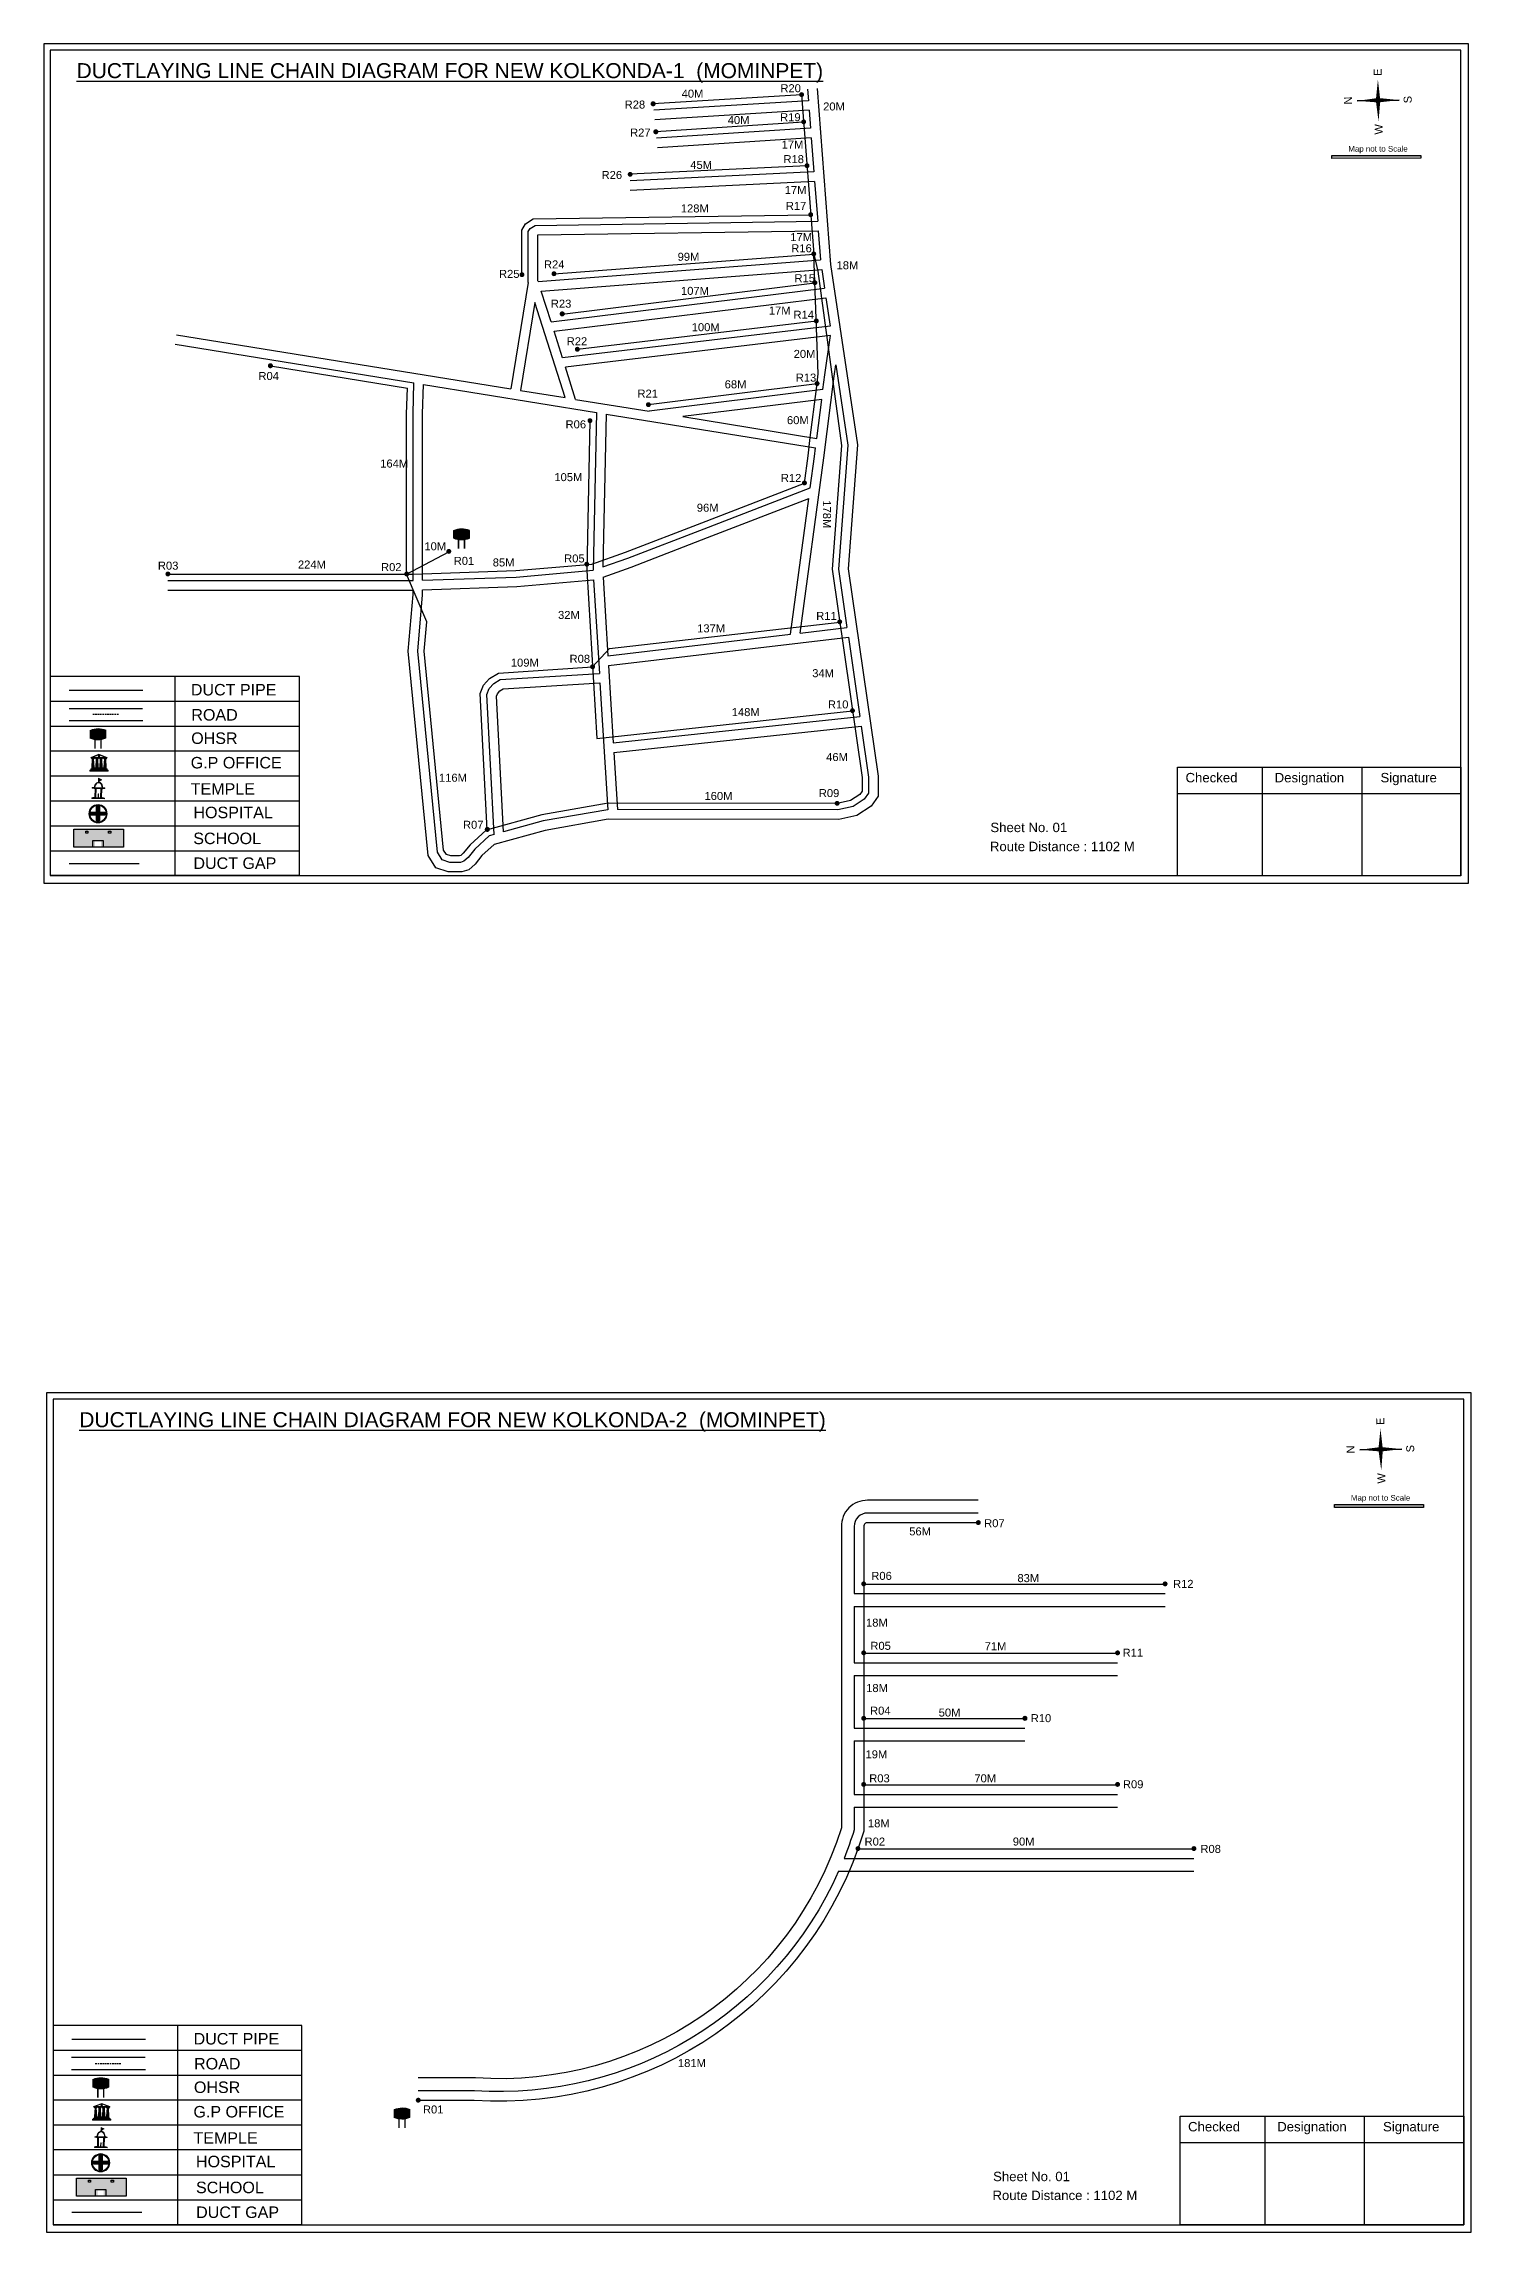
# Model space of a CAD drawing. Header units: inches. Extents: x 1245 to 5974, y 98 to 3110.
# Drawn here: x 2942 to 3833, y 1742 to 3110 of the extents above; entities that cross this region are included whole.
import ezdxf

# ---------------------------------------------------------------- set-up
doc = ezdxf.new("R2010")
doc.units = ezdxf.units.IN
doc.header["$MEASUREMENT"] = 0
doc.linetypes.add('DASHEDX2', pattern=[1.5, 1, -0.5])
for name, color, linetype in [('LANDMARK', 7, 'Continuous'), ('OHT', 7, 'Continuous'), ('pipe', 5, 'Continuous')]:
    doc.layers.add(name, color=color, linetype=linetype)
doc.styles.get("Standard").update_dxf_attribs({"font": 'arial.ttf'})

# ---------------------------------------------------------------- blocks, each defined once
blk = doc.blocks.new('OHT')
at = {"linetype": 'Continuous', "lineweight": 0, "true_color": 0x0ffffc}
blk.add_hatch(color=4, dxfattribs=at).paths.add_polyline_path([(0.01, 1), (0, 1, 0.101323), (-0.4, 0.92), (-0.4, 0.52, 0.194075), (0.4, 0.52), (0.4, 0.92, 0.097877)])
at = {"color": 4, "linetype": 'Continuous', "lineweight": 0, "true_color": 0x0ffffc, "flags": 128}
for points in [[(-0.4, 0.52), (-0.4, 0.92)], [(0.4, 0.52), (0.4, 0.92)]]:
    blk.add_lwpolyline(points, dxfattribs=at)
at = {"color": 4, "linetype": 'Continuous', "lineweight": 0, "true_color": 0x0ffffc, "const_width": 0.075, "flags": 128}
for points in [[(-0.15, 0), (-0.15, 0.48)], [(0.15, 0), (0.15, 0.47)]]:
    blk.add_lwpolyline(points, dxfattribs=at)
at = {"color": 4, "linetype": 'Continuous', "lineweight": 0, "true_color": 0x0ffffc}
for centre, radius, start, end in [((0.01, -0.02), 1.02, 67.3109, 113.4711), ((0, 1.51), 1.07, 247.7682, 291.7007)]:
    blk.add_arc(centre, radius, start, end, dxfattribs=at)
blk = doc.blocks.new('Government_Office')
at = {"linetype": 'Continuous', "lineweight": 0, "true_color": 0xff0000}
for points in [[(-0.5, 0.05), (0.5, 0.05), (0.5, 0), (-0.5, 0)], [(-0.45, 0.08), (-0.45, 0.12), (0.45, 0.12), (0.45, 0.08)], [(-0.4, 0.14), (-0.4, 0.18), (0.4, 0.18), (0.4, 0.14)]]:
    blk.add_hatch(color=1, dxfattribs=at).paths.add_polyline_path(points)
h = blk.add_hatch(color=1, dxfattribs=at)
h.paths.add_polyline_path([(0.44, 0.72), (0.45, 0.75), (0, 0.93), (-0.45, 0.75), (-0.44, 0.72)])
h.paths.add_polyline_path([(0.36, 0.75), (-0.36, 0.75), (0, 0.9)], flags=16)
h.paths.add_polyline_path([(0, 0.78, -1), (0, 0.87, -1)], flags=0)
h = blk.add_hatch(color=1, dxfattribs=at)
edge = h.paths.add_edge_path()
edge.add_line((-0.27, 0.2), (-0.3, 0.68))
edge.add_line((-0.3, 0.68), (-0.29, 0.68))
edge.add_arc((-0.28, 0.69), 0.0176, 225.304, 441.5659)
edge.add_line((-0.28, 0.7), (-0.39, 0.7))
edge.add_arc((-0.39, 0.69), 0.0176, 98.4341, 314.696)
edge.add_line((-0.38, 0.68), (-0.37, 0.68))
edge.add_line((-0.37, 0.68), (-0.4, 0.2))
edge.add_line((-0.4, 0.2), (-0.27, 0.2))
h = blk.add_hatch(color=1, dxfattribs=at)
edge = h.paths.add_edge_path()
edge.add_line((-0.05, 0.2), (-0.07, 0.68))
edge.add_line((-0.07, 0.68), (-0.07, 0.68))
edge.add_arc((-0.05, 0.69), 0.0176, 225.304, 441.5659)
edge.add_line((-0.05, 0.7), (-0.17, 0.7))
edge.add_arc((-0.17, 0.69), 0.0176, 98.4341, 314.696)
edge.add_line((-0.16, 0.68), (-0.15, 0.68))
edge.add_line((-0.15, 0.68), (-0.18, 0.2))
edge.add_line((-0.18, 0.2), (-0.05, 0.2))
h = blk.add_hatch(color=1, dxfattribs=at)
edge = h.paths.add_edge_path()
edge.add_arc((0, 0.83), 0.0467, 90, 270)
edge.add_arc((0, 0.83), 0.0467, 270, 450)
h = blk.add_hatch(color=1, dxfattribs=at)
edge = h.paths.add_edge_path()
edge.add_line((0.18, 0.2), (0.15, 0.68))
edge.add_line((0.15, 0.68), (0.16, 0.68))
edge.add_arc((0.17, 0.69), 0.0176, 225.304, 441.5659)
edge.add_line((0.17, 0.7), (0.05, 0.7))
edge.add_arc((0.05, 0.69), 0.0176, 98.4341, 314.696)
edge.add_line((0.07, 0.68), (0.07, 0.68))
edge.add_line((0.07, 0.68), (0.05, 0.2))
edge.add_line((0.05, 0.2), (0.18, 0.2))
h = blk.add_hatch(color=1, dxfattribs=at)
edge = h.paths.add_edge_path()
edge.add_line((0.4, 0.2), (0.37, 0.68))
edge.add_line((0.37, 0.68), (0.38, 0.68))
edge.add_arc((0.39, 0.69), 0.0176, 225.304, 441.5659)
edge.add_line((0.4, 0.7), (0.28, 0.7))
edge.add_arc((0.28, 0.69), 0.0176, 98.4341, 314.696)
edge.add_line((0.29, 0.68), (0.3, 0.68))
edge.add_line((0.3, 0.68), (0.27, 0.2))
edge.add_line((0.27, 0.2), (0.4, 0.2))
at = {"color": 1, "linetype": 'Continuous', "lineweight": 0, "true_color": 0xff0000, "flags": 128}
for points in [[(-0.5, 0.05), (0.5, 0.05), (0.5, 0), (-0.5, 0)], [(-0.45, 0.75), (-0.44, 0.72), (0.44, 0.72), (0.45, 0.75), (0, 0.93)], [(-0.45, 0.08), (-0.45, 0.12), (0.45, 0.12), (0.45, 0.08)], [(-0.4, 0.14), (-0.4, 0.18), (0.4, 0.18), (0.4, 0.14)], [(-0.36, 0.75), (0.36, 0.75), (0, 0.9)]]:
    blk.add_lwpolyline(points, close=True, dxfattribs=at)
for points in [[(-0.27, 0.2), (-0.3, 0.68), (-0.29, 0.68, 1.379694), (-0.28, 0.7), (-0.39, 0.7, 1.379694), (-0.38, 0.68), (-0.37, 0.68), (-0.4, 0.2)], [(-0.05, 0.2), (-0.07, 0.68), (-0.07, 0.68, 1.379694), (-0.05, 0.7), (-0.17, 0.7, 1.379694), (-0.16, 0.68), (-0.15, 0.68), (-0.18, 0.2)], [(0, 0.87, 1), (0, 0.78, 1)], [(0.18, 0.2), (0.15, 0.68), (0.16, 0.68, 1.379694), (0.17, 0.7), (0.05, 0.7, 1.379694), (0.07, 0.68), (0.07, 0.68), (0.05, 0.2)], [(0.4, 0.2), (0.37, 0.68), (0.38, 0.68, 1.379694), (0.4, 0.7), (0.28, 0.7, 1.379694), (0.29, 0.68), (0.3, 0.68), (0.27, 0.2)]]:
    blk.add_lwpolyline(points, format="xyb", close=True, dxfattribs=at)
blk = doc.blocks.new('Temple')
at = {"linetype": 'Continuous', "lineweight": 0, "true_color": 0xff0000}
h = blk.add_hatch(color=1, dxfattribs=at)
edge = h.paths.add_edge_path()
edge.add_line((0.17, 0.49), (0.22, 0.49))
edge.add_line((0.22, 0.49), (0.22, 0.5))
edge.add_line((0.22, 0.5), (0.31, 0.5))
edge.add_line((0.31, 0.5), (0.31, 0.53))
edge.add_line((0.31, 0.53), (0.26, 0.53))
edge.add_line((0.26, 0.53), (0.26, 0.54))
edge.add_line((0.26, 0.54), (0.2, 0.54))
edge.add_spline(control_points=[(0.2, 0.54), (0.2, 0.59), (0.19, 0.64), (0.14, 0.74), (0.09, 0.79), (0.03, 0.8), (0.02, 0.81), (0.01, 0.81)], knot_values=[4.712389, 4.712389, 4.712389, 4.712389, 5.278166, 5.278166, 6.117402, 6.117402, 6.223801, 6.223801, 6.223801, 6.223801], degree=3, periodic=0)
edge.add_line((0.01, 0.81), (0.01, 0.79))
edge.add_line((0.01, 0.79), (-0.01, 0.79))
edge.add_line((-0.01, 0.79), (-0.01, 0.81))
edge.add_spline(control_points=[(-0.01, 0.81), (-0.05, 0.8), (-0.1, 0.78), (-0.17, 0.7), (-0.2, 0.63), (-0.2, 0.55), (-0.2, 0.55), (-0.2, 0.54)], knot_values=[6.343965, 6.343965, 6.343965, 6.343965, 6.956638, 6.956638, 7.795874, 7.795874, 7.853982, 7.853982, 7.853982, 7.853982], degree=3, periodic=0)
edge.add_line((-0.2, 0.54), (-0.26, 0.54))
edge.add_line((-0.26, 0.54), (-0.26, 0.53))
edge.add_line((-0.26, 0.53), (-0.31, 0.53))
edge.add_line((-0.31, 0.53), (-0.31, 0.5))
edge.add_line((-0.31, 0.5), (-0.22, 0.5))
edge.add_line((-0.22, 0.5), (-0.22, 0.49))
edge.add_line((-0.22, 0.49), (-0.17, 0.49))
edge.add_line((-0.17, 0.49), (-0.17, 0.07))
edge.add_arc((-0.2, 0.07), 0.03, -90, 0, ccw=False)
edge.add_line((-0.2, 0.04), (-0.26, 0.04))
edge.add_line((-0.26, 0.04), (-0.26, 0.03))
edge.add_line((-0.26, 0.03), (-0.31, 0.03))
edge.add_line((-0.31, 0.03), (-0.31, 0))
edge.add_line((-0.31, 0), (0.31, 0))
edge.add_line((0.31, 0), (0.31, 0.03))
edge.add_line((0.31, 0.03), (0.26, 0.03))
edge.add_line((0.26, 0.03), (0.26, 0.04))
edge.add_line((0.26, 0.04), (0.2, 0.04))
edge.add_arc((0.2, 0.07), 0.03, 180, 270, ccw=False)
edge.add_line((0.17, 0.07), (0.17, 0.49))
h.paths.add_polyline_path([(0.12, 0.07, -0.414214), (0.1, 0.04), (0.05, 0.04), (0.05, 0.03), (-0.05, 0.03), (-0.05, 0.04), (-0.1, 0.04, -0.414214), (-0.12, 0.07), (-0.12, 0.5), (0.12, 0.5)], flags=16)
edge = h.paths.add_edge_path(flags=16)
edge.add_ellipse((0, 0.54), major_axis=(0, 0.242), ratio=0.722808, start_angle=270, end_angle=450, ccw=False)
edge.add_line((0.17, 0.54), (-0.17, 0.54))
h.paths.add_polyline_path([(0.01, 0.23), (0.01, 0.07), (-0.01, 0.07), (-0.01, 0.23)], flags=0)
at = {"linetype": 'Continuous', "lineweight": 0, "true_color": 0xe66000}
blk.add_hatch(color=32, dxfattribs=at).paths.add_polyline_path([(-0.01, 1), (0.15, 0.93), (0, 0.85)])
at = {"linetype": 'Continuous', "lineweight": 0, "true_color": 0xff0000}
h = blk.add_hatch(color=1, dxfattribs=at)
edge = h.paths.add_edge_path()
edge.add_line((0.01, 0.86), (0, 0.85))
edge.add_line((0, 0.85), (0, 0.93))
edge.add_line((0, 0.93), (-0.01, 0.93))
edge.add_line((-0.01, 0.93), (-0.01, 0.81))
edge.add_spline(control_points=[(-0.01, 0.81), (0, 0.81), (0, 0.81), (0.01, 0.81)], knot_values=[6.223801, 6.223801, 6.223801, 6.223801, 6.343965, 6.343965, 6.343965, 6.343965], degree=3, periodic=0)
edge.add_line((0.01, 0.81), (0.01, 0.86))
h = blk.add_hatch(color=1, dxfattribs=at)
edge = h.paths.add_edge_path()
edge.add_line((0.01, 0.79), (0.01, 0.81))
edge.add_spline(control_points=[(0.01, 0.81), (0, 0.81), (0, 0.81), (-0.01, 0.81)], knot_values=[6.223801, 6.223801, 6.223801, 6.223801, 6.343965, 6.343965, 6.343965, 6.343965], degree=3, periodic=0)
edge.add_line((-0.01, 0.81), (-0.01, 0.79))
edge.add_line((-0.01, 0.79), (0.01, 0.79))
at = {"color": 1, "linetype": 'Continuous', "lineweight": 0, "true_color": 0xff0000, "flags": 128}
blk.add_lwpolyline([(0.2, 0.54), (0.26, 0.54), (0.26, 0.53), (0.31, 0.53), (0.31, 0.5), (0.22, 0.5), (0.22, 0.49), (0.17, 0.49), (0.17, 0.07, 0.414214), (0.2, 0.04), (0.26, 0.04), (0.26, 0.03), (0.31, 0.03), (0.31, 0), (-0.31, 0), (-0.31, 0.03), (-0.26, 0.03), (-0.26, 0.04), (-0.2, 0.04, 0.414214), (-0.17, 0.07), (-0.17, 0.49), (-0.22, 0.49), (-0.22, 0.5), (-0.31, 0.5), (-0.31, 0.53), (-0.26, 0.53), (-0.26, 0.54), (-0.2, 0.54)], format="xyb", dxfattribs=at)
blk.add_lwpolyline([(-0.17, 0.54), (0.17, 0.54)], dxfattribs=at)
blk.add_lwpolyline([(0.12, 0.5), (0.12, 0.07, -0.414214), (0.1, 0.04), (0.05, 0.04), (0.05, 0.03), (-0.05, 0.03), (-0.05, 0.04), (-0.1, 0.04, -0.414214), (-0.12, 0.07), (-0.12, 0.5)], format="xyb", close=True, dxfattribs=at)
at = {"color": 32, "linetype": 'Continuous', "lineweight": 0, "true_color": 0xe66000, "flags": 128}
blk.add_lwpolyline([(-0.01, 1), (0.15, 0.93), (0, 0.85), (-0.01, 1)], dxfattribs=at)
at = {"color": 1, "linetype": 'Continuous', "lineweight": 0, "true_color": 0xff0000, "flags": 128}
for points in [[(0.01, 0.93), (-0.01, 0.93), (-0.01, 0.79), (0.01, 0.79)], [(0.01, 0.23), (-0.01, 0.23), (-0.01, 0.07), (0.01, 0.07)]]:
    blk.add_lwpolyline(points, close=True, dxfattribs=at)
at = {"color": 1, "linetype": 'Continuous', "lineweight": 0, "true_color": 0xff0000}
blk.add_ellipse((0, 0.54), major_axis=(0, 0.242), ratio=0.722808, start_param=4.712389, end_param=7.853982, dxfattribs=at)
blk.add_open_spline([(0.2, 0.54), (0.2, 0.59), (0.19, 0.64), (0.14, 0.74), (0.09, 0.79), (-0.02, 0.82), (-0.08, 0.79), (-0.17, 0.7), (-0.2, 0.63), (-0.2, 0.55), (-0.2, 0.55), (-0.2, 0.54)], degree=3, knots=[4.712389, 4.712389, 4.712389, 4.712389, 5.278166, 5.278166, 6.117402, 6.117402, 6.956638, 6.956638, 7.795874, 7.795874, 7.853982, 7.853982, 7.853982, 7.853982], dxfattribs=at)
blk = doc.blocks.new('*U14')
at = {"color": 0, "linetype": 'DASHEDX2', "transparency": 16777216}
blk.add_line((-8.2, 0), (8, 0), dxfattribs=at)
blk = doc.blocks.new('Hospital')
at = {"linetype": 'Continuous', "lineweight": 0, "true_color": 0x000000}
h = blk.add_hatch(color=18, dxfattribs=at)
h.paths.add_polyline_path([(-0.5, 0, 1), (0.5, 0, 1)])
h.paths.add_polyline_path([(0.45, 0, -1), (-0.45, 0, -1)], flags=16)
at = {"linetype": 'Continuous', "true_color": 0xff0000}
blk.add_hatch(color=1, dxfattribs=at).paths.add_polyline_path([(-0.39, 0.08), (-0.08, 0.08), (-0.08, 0.39), (0.08, 0.39), (0.08, 0.08), (0.39, 0.08), (0.39, -0.08), (0.08, -0.08), (0.08, -0.39), (-0.08, -0.39), (-0.08, -0.08), (-0.39, -0.08)])
at = {"color": 1, "linetype": 'Continuous', "true_color": 0xff0000, "flags": 128}
blk.add_lwpolyline([(-0.39, 0.08), (-0.08, 0.08), (-0.08, 0.39), (0.08, 0.39), (0.08, 0.08), (0.39, 0.08), (0.39, -0.08), (0.08, -0.08), (0.08, -0.39), (-0.08, -0.39), (-0.08, -0.08), (-0.39, -0.08)], close=True, dxfattribs=at)
at = {"color": 18, "linetype": 'Continuous', "lineweight": 0, "true_color": 0x000000}
for radius in [0.5, 0.446]:
    blk.add_circle((0, 0), radius, dxfattribs=at)
blk = doc.blocks.new('*U16')
at = {"color": 0, "linetype": 'DASHEDX2', "transparency": 16777216}
blk.add_line((-8.2, 0), (8, 0), dxfattribs=at)

msp = doc.modelspace()

# ---------------------------------------------------------------- hatches: boundary and pattern name
at = {"ltscale": 0.5}
h = msp.add_hatch(color=5, dxfattribs=at)
h.dxf.hatch_style = 1
h.paths.add_polyline_path([(3416.6, 3077.8, 1), (3413.5, 3077.8, 1)])
h = msp.add_hatch(color=5, dxfattribs=at)
h.dxf.hatch_style = 1
h.paths.add_polyline_path([(3323.9, 3072.1, 1), (3320.7, 3072.1, 1)])
h = msp.add_hatch(color=5, dxfattribs=at)
h.dxf.hatch_style = 1
h.paths.add_polyline_path([(3325.6, 3054.6, 1), (3322.4, 3054.6, 1)])
h = msp.add_hatch(color=5, dxfattribs=at)
h.dxf.hatch_style = 1
h.paths.add_polyline_path([(3417.9, 3060.8, 1), (3414.8, 3060.8, 1)])
at = {"true_color": 0x0093dd}
h = msp.add_hatch(color=142, dxfattribs=at)
h.dxf.hatch_style = 1
h.paths.add_polyline_path([(3746.4, 3039.7), (3746.4, 3037.8), (3801.9, 3038), (3801.9, 3039.8)])
at = {"ltscale": 0.5}
h = msp.add_hatch(color=5, dxfattribs=at)
h.dxf.hatch_style = 1
h.paths.add_polyline_path([(3309.5, 3028, 1), (3306.4, 3028, 1)])
h = msp.add_hatch(color=5, dxfattribs=at)
h.dxf.hatch_style = 1
h.paths.add_polyline_path([(3420, 3033.4, 1), (3416.9, 3033.4, 1)])
h = msp.add_hatch(color=5, dxfattribs=at)
h.dxf.hatch_style = 1
h.paths.add_polyline_path([(3422.3, 3002.8, 1), (3419.2, 3002.8, 1)])
h = msp.add_hatch(color=5, dxfattribs=at)
h.dxf.hatch_style = 1
h.paths.add_polyline_path([(3261.9, 2965.9, 1), (3258.8, 2965.9, 1)])
h = msp.add_hatch(color=5, dxfattribs=at)
h.dxf.hatch_style = 1
h.paths.add_polyline_path([(3424.2, 2978.3, 1), (3421.1, 2978.3, 1)])
h = msp.add_hatch(color=5, dxfattribs=at)
h.dxf.hatch_style = 1
h.paths.add_polyline_path([(3241.9, 2965.3, 1), (3238.8, 2965.3, 1)])
h = msp.add_hatch(color=5, dxfattribs=at)
h.dxf.hatch_style = 1
h.paths.add_polyline_path([(3424.9, 2960.3, 1), (3421.8, 2960.3, 1)])
h = msp.add_hatch(color=5, dxfattribs=at)
h.dxf.hatch_style = 1
h.paths.add_polyline_path([(3267.1, 2940.8, 1), (3263.9, 2940.8, 1)])
h = msp.add_hatch(color=5, dxfattribs=at)
h.dxf.hatch_style = 1
h.paths.add_polyline_path([(3425.8, 2936.4, 1), (3422.7, 2936.4, 1)])
h = msp.add_hatch(color=5, dxfattribs=at)
h.dxf.hatch_style = 1
h.paths.add_polyline_path([(3276.5, 2918.7, 1), (3273.4, 2918.7, 1)])
h = msp.add_hatch(color=5, dxfattribs=at)
h.dxf.hatch_style = 1
h.paths.add_polyline_path([(3084.8, 2908.4, 1), (3081.6, 2908.4, 1)])
h = msp.add_hatch(color=5, dxfattribs=at)
h.dxf.hatch_style = 1
h.paths.add_polyline_path([(3320.9, 2884.1, 1), (3317.8, 2884.1, 1)])
h = msp.add_hatch(color=5, dxfattribs=at)
h.dxf.hatch_style = 1
h.paths.add_polyline_path([(3426.3, 2897.3, 1), (3423.2, 2897.3, 1)])
h = msp.add_hatch(color=5, dxfattribs=at)
h.dxf.hatch_style = 1
h.paths.add_polyline_path([(3284.4, 2874.1, 1), (3281.3, 2874.1, 1)])
h = msp.add_hatch(color=5, dxfattribs=at)
h.dxf.hatch_style = 1
h.paths.add_polyline_path([(3418.4, 2835.2, 1), (3415.3, 2835.2, 1)])
h = msp.add_hatch(color=5, dxfattribs=at)
h.dxf.hatch_style = 1
h.paths.add_polyline_path([(3196.2, 2792.4, 1), (3193.1, 2792.4, 1)])
h = msp.add_hatch(color=5, dxfattribs=at)
h.dxf.hatch_style = 1
h.paths.add_polyline_path([(3020.7, 2778.3, 1), (3017.6, 2778.3, 1)])
h = msp.add_hatch(color=5, dxfattribs=at)
h.dxf.hatch_style = 1
h.paths.add_polyline_path([(3169.9, 2778.3, 1), (3166.8, 2778.3, 1)])
h = msp.add_hatch(color=5, dxfattribs=at)
h.dxf.hatch_style = 1
h.paths.add_polyline_path([(3282.4, 2784.4, 1), (3279.3, 2784.4, 1)])
h = msp.add_hatch(color=5, dxfattribs=at)
h.dxf.hatch_style = 1
h.paths.add_polyline_path([(3440.4, 2748.4, 1), (3437.3, 2748.4, 1)])
h = msp.add_hatch(color=5, dxfattribs=at)
h.dxf.hatch_style = 1
h.paths.add_polyline_path([(3286, 2720.3, 1), (3282.9, 2720.3, 1)])
h = msp.add_hatch(color=5, dxfattribs=at)
h.dxf.hatch_style = 1
h.paths.add_polyline_path([(3448.4, 2692.9, 1), (3445.3, 2692.9, 1)])
h = msp.add_hatch(color=5, dxfattribs=at)
h.dxf.hatch_style = 1
h.paths.add_polyline_path([(3438.8, 2635, 1), (3435.7, 2635, 1)])
at = {"true_color": 0xc8c92d}
h = msp.add_hatch(color=52, dxfattribs=at)
h.dxf.hatch_style = 1
h.paths.add_polyline_path([(2966.6, 2618.8), (2960.4, 2618.8), (2960.4, 2607.7), (2966.6, 2607.7)])
h.paths.add_polyline_path([(2991.4, 2618.8), (2985.3, 2618.8), (2985.3, 2607.7), (2991.4, 2607.7)])
at = {"true_color": 0x293189}
h = msp.add_hatch(color=177, dxfattribs=at)
h.dxf.hatch_style = 1
h.paths.add_polyline_path([(2985.3, 2618.8), (2966.6, 2618.8), (2966.6, 2607.7), (2973.6, 2607.7), (2973.6, 2611.3), (2977.4, 2611.3), (2977.4, 2607.7), (2985.3, 2607.7)])
h.paths.add_polyline_path([(2969.2, 2616.3), (2967.9, 2616.3), (2967.9, 2617.6), (2969.2, 2617.6)], flags=16)
h.paths.add_polyline_path([(2982.1, 2616.3), (2982.1, 2617.6), (2983.5, 2617.6), (2983.5, 2616.3)], flags=16)
at = {"ltscale": 0.5}
h = msp.add_hatch(color=5, dxfattribs=at)
h.dxf.hatch_style = 1
h.paths.add_polyline_path([(3220.3, 2618.7, 1), (3217.1, 2618.7, 1)])
at = {"true_color": 0x0093dd}
h = msp.add_hatch(color=142, dxfattribs=at)
h.dxf.hatch_style = 1
h.paths.add_polyline_path([(3748, 2196.8), (3748, 2195), (3803.5, 2195.1), (3803.5, 2196.9)])
at = {"ltscale": 0.5}
h = msp.add_hatch(color=5, dxfattribs=at)
h.dxf.hatch_style = 1
h.paths.add_polyline_path([(3527, 2185.6, 1), (3523.9, 2185.6, 1)])
h = msp.add_hatch(color=5, dxfattribs=at)
h.dxf.hatch_style = 1
h.paths.add_polyline_path([(3455.4, 2147.3, 1), (3452.3, 2147.3, 1)])
h = msp.add_hatch(color=5, dxfattribs=at)
h.dxf.hatch_style = 1
h.paths.add_polyline_path([(3643.7, 2147.3, 1), (3640.6, 2147.3, 1)])
h = msp.add_hatch(color=5, dxfattribs=at)
h.dxf.hatch_style = 1
h.paths.add_polyline_path([(3455.4, 2104.2, 1), (3452.3, 2104.2, 1)])
h = msp.add_hatch(color=5, dxfattribs=at)
h.dxf.hatch_style = 1
h.paths.add_polyline_path([(3614, 2104.2, 1), (3610.9, 2104.2, 1)])
h = msp.add_hatch(color=5, dxfattribs=at)
h.dxf.hatch_style = 1
h.paths.add_polyline_path([(3455.4, 2063.3, 1), (3452.3, 2063.3, 1)])
h = msp.add_hatch(color=5, dxfattribs=at)
h.dxf.hatch_style = 1
h.paths.add_polyline_path([(3556.2, 2063.3, 1), (3553, 2063.3, 1)])
h = msp.add_hatch(color=5, dxfattribs=at)
h.dxf.hatch_style = 1
h.paths.add_polyline_path([(3455.4, 2022, 1), (3452.3, 2022, 1)])
h = msp.add_hatch(color=5, dxfattribs=at)
h.dxf.hatch_style = 1
h.paths.add_polyline_path([(3614, 2022, 1), (3610.9, 2022, 1)])
h = msp.add_hatch(color=5, dxfattribs=at)
h.dxf.hatch_style = 1
h.paths.add_polyline_path([(3451.8, 1981.9, 1), (3448.7, 1981.9, 1)])
h = msp.add_hatch(color=5, dxfattribs=at)
h.dxf.hatch_style = 1
h.paths.add_polyline_path([(3661.7, 1981.9, 1), (3658.6, 1981.9, 1)])
h = msp.add_hatch(color=5, dxfattribs=at)
h.dxf.hatch_style = 1
h.paths.add_polyline_path([(3177.1, 1824.7, 1), (3174, 1824.7, 1)])
at = {"true_color": 0xc8c92d}
h = msp.add_hatch(color=52, dxfattribs=at)
h.dxf.hatch_style = 1
h.paths.add_polyline_path([(2968.2, 1775.9), (2962.1, 1775.9), (2962.1, 1764.8), (2968.2, 1764.8)])
h.paths.add_polyline_path([(2993.1, 1775.9), (2986.9, 1775.9), (2986.9, 1764.8), (2993.1, 1764.8)])
at = {"true_color": 0x293189}
h = msp.add_hatch(color=177, dxfattribs=at)
h.dxf.hatch_style = 1
h.paths.add_polyline_path([(2986.9, 1775.9), (2968.2, 1775.9), (2968.2, 1764.8), (2975.2, 1764.8), (2975.2, 1768.4), (2979.1, 1768.4), (2979.1, 1764.8), (2986.9, 1764.8)])
h.paths.add_polyline_path([(2970.9, 1773.4), (2969.5, 1773.4), (2969.5, 1774.7), (2970.9, 1774.7)], flags=16)
h.paths.add_polyline_path([(2983.8, 1773.4), (2983.8, 1774.7), (2985.1, 1774.7), (2985.1, 1773.4)], flags=16)

# ---------------------------------------------------------------- linework, layer by layer
for p, q in [((3788.4, 3074.4), (3762.2, 3073.9)), ((3762.2, 3073.9), (3788.4, 3074.4)), ((3788.4, 3074.4), (3762.2, 3073.9)), ((3775.3, 3074.2), (3788.4, 3074.4)), ((2945.7, 2714.2), (2945.7, 2591)), ((3023.5, 2714.2), (3023.5, 2589.8)), ((3101.3, 2698.6), (2945.7, 2698.6)), ((2957.4, 2694.3), (3003.3, 2694.3)), ((3101.3, 2683.1), (2945.7, 2683.1)), ((2957.4, 2686.8), (3003.5, 2686.8)), ((3101.3, 2667.5), (2945.7, 2667.5)), ((3101.3, 2652), (2945.7, 2652)), ((3101.3, 2636.4), (2945.7, 2636.4)), ((2945.7, 2620.9), (3101.3, 2620.9)), ((2945.7, 2605.3), (3101.3, 2605.3)), ((2945.7, 2591), (2945.7, 2589.8)), ((2945.7, 2590.7), (2945.7, 2589.8)), ((3101.3, 2589.8), (2945.7, 2589.8)), ((3790.1, 2231.5), (3763.8, 2231.1)), ((3763.8, 2231.1), (3790.1, 2231.5)), ((3790.1, 2231.5), (3763.8, 2231.1)), ((3777, 2231.3), (3790.1, 2231.5)), ((2947.4, 1871.3), (2947.4, 1748.1)), ((3025.1, 1871.3), (3025.1, 1746.9)), ((3102.9, 1855.8), (2947.4, 1855.8)), ((2959, 1851.5), (3004.9, 1851.5)), ((3102.9, 1840.2), (2947.4, 1840.2)), ((2959, 1843.9), (3005.1, 1843.9)), ((3102.9, 1824.7), (2947.4, 1824.7)), ((3102.9, 1809.1), (2947.4, 1809.1)), ((3102.9, 1793.6), (2947.4, 1793.6)), ((2947.4, 1778), (3102.9, 1778)), ((2947.4, 1762.4), (3102.9, 1762.4)), ((2947.4, 1748.1), (2947.4, 1746.9)), ((2947.4, 1747.9), (2947.4, 1746.9)), ((3102.9, 1746.9), (2947.4, 1746.9))]:
    msp.add_line(p, q)
at = {"color": 1}
for p, q in [((3762.2, 3073.9), (3775.3, 3074.2)), ((3763.8, 2231.1), (3777, 2231.3))]:
    msp.add_line(p, q, dxfattribs=at)
at = {"color": 242, "true_color": 0xcd2027}
for p, q in [((3702.8, 2657.6), (3702.8, 2589.7)), ((3765, 2657.6), (3765, 2589.7)), ((3649.8, 2641.2), (3827, 2641.2)), ((3704.4, 1814.7), (3704.4, 1746.8)), ((3766.6, 1814.7), (3766.6, 1746.8)), ((3651.5, 1798.3), (3828.7, 1798.3))]:
    msp.add_line(p, q, dxfattribs=at)
for points in [[(2941.6, 3109.6), (2941.6, 2585.1), (3831.8, 2585.1), (3831.8, 3109.6)], [(2945.7, 3105.6), (2945.7, 2589.8), (3827, 2589.8), (3827, 3105.6)], [(3413.4, 2735.2), (3413.4, 2735.2)], [(2991.5, 2618.8), (2991.5, 2607.7), (2960.4, 2607.7), (2960.4, 2618.8)], [(2969.2, 2617.6), (2969.2, 2616.3), (2967.9, 2616.3), (2967.9, 2617.6)], [(2982.1, 2616.3), (2982.1, 2617.6), (2983.5, 2617.6), (2983.5, 2616.3)], [(2943.3, 2266.7), (2943.3, 1742.2), (3833.4, 1742.2), (3833.4, 2266.7)], [(2947.4, 2262.7), (2947.4, 1746.9), (3828.7, 1746.9), (3828.7, 2262.7)], [(2993.1, 1775.9), (2993.1, 1764.8), (2962.1, 1764.8), (2962.1, 1775.9)], [(2970.9, 1774.7), (2970.9, 1773.4), (2969.5, 1773.4), (2969.5, 1774.7)], [(2983.8, 1773.4), (2983.8, 1774.7), (2985.1, 1774.7), (2985.1, 1773.4)]]:
    msp.add_lwpolyline(points, close=True)
for points in [[(3424.8, 3081.7), (3433.2, 2971.7), (3450, 2858.9), (3444.2, 2781.5), (3462.8, 2651.9), (3462.8, 2639.5), (3458.5, 2633.2), (3449.6, 2627.4), (3438.4, 2624.9), (3294.3, 2625.1)], [(3418.8, 3081.3), (3419.3, 3074)], [(3419.3, 3074), (3322.7, 3068.1)], [(3419.8, 3068), (3323.3, 3062.1)], [(3419.8, 3068), (3420.6, 3056.9)], [(3420.6, 3056.9), (3324.4, 3050.6)], [(3421.1, 3050.9), (3325, 3044.6)], [(3421.1, 3050.9), (3422.7, 3029.5)], [(3422.7, 3029.5), (3307.9, 3024)], [(3423.2, 3023.5), (3307.9, 3018)], [(3423.2, 3023.5), (3425.1, 2998.7)], [(3244.3, 2960.5), (3244.3, 2992.2), (3245.5, 2994.1), (3248.5, 2996.1), (3425.1, 2998.7)], [(3250.5, 2961), (3250.3, 2961.5), (3250.3, 2990.1), (3250.3, 2990.1), (3425.5, 2992.7)], [(3425.5, 2992.7), (3426.9, 2974.5)], [(3250.5, 2961), (3426.9, 2974.5)], [(3252.3, 2955.1), (3427.6, 2968.5)], [(3427.6, 2968.5), (3429.3, 2956.9)], [(3244.3, 2960.5), (3233.5, 2893.9)], [(3258.5, 2935.8), (3252.3, 2955.1)], [(3258.5, 2935.8), (3429.3, 2956.9)], [(3248.4, 2947.9), (3239.5, 2893)], [(3267.3, 2888.5), (3248.4, 2947.9)], [(3260.4, 2930), (3430.2, 2950.9)], [(3430.2, 2950.9), (3432.9, 2933.2)], [(3024.5, 2927.8), (3233.5, 2893.9)], [(3265.7, 2913.4), (3260.4, 2930)], [(3432.9, 2933.2), (3265.7, 2913.4)], [(3433.2, 2927.2), (3267.5, 2907.5)], [(3428.3, 2893.5), (3429.5, 2902.7), (3433.2, 2927.2)], [(3023.6, 2921.9), (3172.9, 2897.7)], [(3273.9, 2887.4), (3267.5, 2907.5)], [(3414.2, 2741.3), (3429, 2850.9), (3435.4, 2901.9), (3436.5, 2908.9)], [(3436.5, 2908.9), (3444, 2858.7), (3438.2, 2781.3), (3443.4, 2744.8)], [(3172.3, 2774.2), (3172.3, 2878.4), (3172.9, 2897.7)], [(3178.3, 2774.4), (3178.3, 2878.3), (3178.9, 2896.7)], [(3178.9, 2896.7), (3287, 2879.2)], [(3239.5, 2893), (3267.3, 2888.5)], [(3273.9, 2887.4), (3319.9, 2880)], [(3428.3, 2893.5), (3319.9, 2880)], [(3427.6, 2887.4), (3340.9, 2876.6)], [(3424.5, 2863), (3427.6, 2887.4)], [(3287, 2879.2), (3284.8, 2780.6)], [(3292.9, 2878.2), (3290.8, 2782.7)], [(3292.9, 2878.2), (3423.8, 2857.1)], [(3340.9, 2876.6), (3424.5, 2863)], [(3420.5, 2832.2), (3423.1, 2851.7), (3423.8, 2857.1)], [(3290.8, 2782.7), (3306.5, 2788.2), (3354.1, 2806.6), (3420.5, 2832.2)], [(3291, 2776.4), (3308.5, 2782.5), (3356.3, 2801), (3419.6, 2825.4)], [(3408.1, 2740.6), (3419.6, 2825.4)], [(3178.3, 2774.4), (3236.8, 2776.4), (3284.8, 2780.6)], [(3291, 2776.4), (3294.1, 2727.2)], [(3019.1, 2774.2), (3172.3, 2774.2)], [(3019.1, 2768.2), (3172.3, 2768.2)], [(3294.3, 2625.1), (3254.9, 2618.1), (3222.9, 2609.3), (3215.3, 2602.3), (3211.1, 2597), (3207.2, 2593.4), (3202.8, 2592.1), (3194.3, 2592.1), (3186.6, 2594.6), (3181.7, 2602.5), (3169.3, 2730), (3172.3, 2765.4), (3172.3, 2768.2)], [(3222.9, 2615.5), (3219.9, 2614.7), (3210.9, 2606.4), (3206.7, 2601.1), (3204.1, 2598.8), (3201.9, 2598.1), (3195.2, 2598.1), (3190.5, 2599.7), (3187.6, 2604.4), (3175.3, 2730), (3178.3, 2765.2), (3178.3, 2768.4)], [(3178.3, 2768.4), (3237.2, 2770.4), (3285.1, 2774.6)], [(3285.1, 2774.6), (3288.7, 2716.2)], [(3294.1, 2727.2), (3408.1, 2740.6)], [(3294.4, 2721.2), (3444.3, 2738.8)], [(3414.2, 2741.3), (3443.4, 2744.8)], [(3444.3, 2738.8), (3451.4, 2689.2)], [(3294.4, 2721.2), (3297.4, 2672.7)], [(3101.3, 2589.8), (3101.3, 2714.2), (2945.7, 2714.2)], [(3222.9, 2615.5), (3218.4, 2702.9), (3219.9, 2706.7), (3222.7, 2709.8), (3226.8, 2712.4), (3288.7, 2716.2)], [(3228.8, 2617.2), (3224.4, 2701.9), (3225.1, 2703.5), (3226.5, 2705.2), (3228.7, 2706.5), (3289.1, 2710.2)], [(3289.1, 2710.2), (3294, 2631)], [(3297.4, 2672.7), (3451.4, 2689.2)], [(3297.8, 2666.7), (3452.2, 2683.2)], [(3452.2, 2683.2), (3456.8, 2651.4), (3456.8, 2641.3), (3454.2, 2637.5), (3447.2, 2633), (3437.7, 2630.9), (3300, 2631.1)], [(3297.8, 2666.7), (3300, 2631.1)], [(3294, 2631), (3253.6, 2624), (3228.8, 2617.2)], [(2972.2, 2607.7), (2972.2, 2611.8), (2978.8, 2611.8), (2978.8, 2607.7)], [(3447.9, 2141.2), (3642.2, 2141.2)], [(3447.9, 2133.2), (3642.2, 2133.2)], [(3447.9, 2133.2), (3447.9, 2098)], [(3447.9, 2098), (3612.4, 2098)], [(3447.9, 2090), (3612.4, 2090)], [(3447.9, 2090), (3447.9, 2057.2)], [(3447.9, 2057.2), (3554.6, 2057.2)], [(3447.9, 2049.2), (3554.6, 2049.2)], [(3447.9, 2049.2), (3447.9, 2015.8)], [(3447.9, 2015.8), (3612.4, 2015.8)], [(3447.9, 2007.8), (3612.4, 2007.8)], [(3441.6, 1975.8), (3660.1, 1975.8)], [(3438.2, 1967.8), (3660.1, 1967.8)], [(3102.9, 1746.9), (3102.9, 1871.3), (2947.4, 1871.3)], [(3211.3, 1838.6), (3175.5, 1838.6)], [(3210.8, 1830.6), (3175.5, 1830.6)], [(2973.9, 1764.8), (2973.9, 1768.9), (2980.4, 1768.9), (2980.4, 1764.8)]]:
    msp.add_lwpolyline(points)
at = {"color": 142, "true_color": 0x0093dd}
for points in [[(3801.9, 3038), (3746.4, 3037.8), (3746.4, 3039.7), (3801.9, 3039.8), (3801.9, 3038)], [(3803.5, 2195.1), (3748, 2195), (3748, 2196.8), (3803.5, 2196.9), (3803.5, 2195.1)]]:
    msp.add_lwpolyline(points, dxfattribs=at)
at = {"color": 242, "true_color": 0xcd2027}
for points in [[(3827, 2589.7), (3649.8, 2589.7), (3649.8, 2657.6), (3827, 2657.6)], [(3828.7, 1746.8), (3651.5, 1746.8), (3651.5, 1814.7), (3828.7, 1814.7)]]:
    msp.add_lwpolyline(points, close=True, dxfattribs=at)
for points in [[(3525.4, 2199.5), (3456.3, 2199.5, 0.425319), (3439.9, 2183), (3439.9, 2177.7), (3439.9, 1994.8, -0.346149), (3211.3, 1838.6, -0.346149)], [(3525.4, 2191.5), (3456.3, 2191.5, 0.429861), (3447.9, 2183.1), (3447.9, 2177.7), (3447.9, 2141.2)], [(3447.9, 2007.8), (3447.9, 1993.6, -0.020418), (3441.6, 1975.8)], [(3438.2, 1967.8, -0.314601), (3210.8, 1830.6)]]:
    msp.add_lwpolyline(points, format="xyb")
for points in [[(3776.6, 3074.2), (3773.8, 3074.2), (3775.1, 3087.3)], [(3776.6, 3074.2), (3773.8, 3074.2), (3775.1, 3087.3)], [(3776.6, 3074.2), (3773.8, 3074.2), (3775.5, 3061)], [(3776.6, 3074.2), (3773.8, 3074.2), (3775.5, 3061)], [(3775.3, 3072.9), (3775.3, 3075.7), (3788.4, 3074.4)], [(3775.3, 3072.9), (3775.3, 3075.7), (3788.4, 3074.4)], [(3778.2, 2231.3), (3775.4, 2231.3), (3776.7, 2244.4)], [(3778.2, 2231.3), (3775.4, 2231.3), (3776.7, 2244.4)], [(3778.2, 2231.3), (3775.4, 2231.3), (3777.2, 2218.1)], [(3778.2, 2231.3), (3775.4, 2231.3), (3777.2, 2218.1)], [(3777, 2230), (3776.9, 2232.8), (3790.1, 2231.5)], [(3777, 2230), (3776.9, 2232.8), (3790.1, 2231.5)]]:
    msp.add_solid(points)
at = {"color": 1}
for points in [[(3775.3, 3072.9), (3775.3, 3075.7), (3762.2, 3073.9)], [(3775.3, 3072.9), (3775.3, 3075.7), (3762.2, 3073.9)], [(3777, 2230), (3776.9, 2232.8), (3763.8, 2231.1)], [(3777, 2230), (3776.9, 2232.8), (3763.8, 2231.1)]]:
    msp.add_solid(points, dxfattribs=at)
at = {"layer": 'OHT', "color": 5}
for p, q in [((2957.5, 2705.7), (3003.4, 2705.7)), ((2959.2, 1862.8), (3005.1, 1862.8))]:
    msp.add_line(p, q, dxfattribs=at)
at = {"layer": 'OHT', "color": 1}
for p, q in [((2957.5, 2597.5), (3001.1, 2597.5)), ((2959.2, 1754.7), (3002.8, 1754.7))]:
    msp.add_line(p, q, dxfattribs=at)
at = {"layer": 'pipe'}
for points in [[(3415, 3077.7), (3422.6, 2978.2), (3425.1, 2967.5), (3440, 2858.5), (3434.2, 2781.2), (3452.8, 2651.2), (3452.8, 2642.5), (3451.4, 2640.5), (3445.7, 2636.8), (3437.3, 2634.9), (3294.3, 2635.1)], [(3415, 3077.7), (3322.3, 3072.1)], [(3416.3, 3060.6), (3324, 3054.6)], [(3418.4, 3033.3), (3307.9, 3028)], [(3240.3, 2965.1), (3240.3, 2993.2), (3242.5, 2997), (3247.3, 3000.1), (3420.8, 3002.6)], [(3260.4, 2965.8), (3422.6, 2978.2)], [(3416.8, 2835.1), (3419.1, 2852.2), (3420.5, 2863.5), (3424.4, 2894), (3425.5, 2903.3), (3422.6, 2978.2)], [(3265.5, 2940.7), (3423.3, 2960.2)], [(3424.3, 2936.2), (3275, 2918.5)], [(3083.2, 2908.3), (3168.8, 2894.3)], [(3168.3, 2778.2), (3168.3, 2878.4), (3168.8, 2894.3)], [(3424.7, 2897.1), (3319.4, 2883.9)], [(3282.8, 2874), (3280.8, 2780.5), (3287.2, 2675.6)], [(3019.1, 2778.2), (3172.3, 2778.2), (3236.6, 2780.4), (3283.9, 2784.5), (3305.1, 2791.9), (3352.7, 2810.3), (3416.8, 2835.1)], [(3168.3, 2778.2), (3194.6, 2792.2)], [(3294.3, 2635.1), (3252.7, 2627.9), (3217.9, 2618.3), (3207.9, 2609.1), (3203.7, 2603.8), (3202.1, 2602.4), (3201.3, 2602.1), (3195.9, 2602.1), (3193.2, 2603), (3191.4, 2605.8), (3179.3, 2730), (3180.9, 2748.4), (3168.3, 2778.2)], [(3284.5, 2720.2), (3284.5, 2720.2), (3295.1, 2731.8), (3438.9, 2748.2)], [(3218.7, 2618.5), (3214.3, 2703.6), (3216.4, 2708.9), (3220.1, 2712.9), (3225.6, 2716.3), (3284.5, 2720.2)], [(3287.2, 2675.6), (3446.8, 2692.7)], [(3453.9, 2147.2), (3642.2, 2147.2)], [(3453.9, 2104), (3612.4, 2104)], [(3453.9, 2063.2), (3554.6, 2063.2)], [(3453.9, 2021.8), (3612.4, 2021.8)], [(3450.2, 1981.8), (3660.1, 1981.8)], [(3210.4, 1824.6), (3175.5, 1824.6)]]:
    msp.add_lwpolyline(points, dxfattribs=at)
msp.add_lwpolyline([(3525.4, 2185.5), (3456.2, 2185.5, 0.444719), (3453.9, 2183.2), (3453.9, 2177.7), (3453.9, 1992.7, -0.348717), (3210.4, 1824.6)], format="xyb", dxfattribs=at)

# ---------------------------------------------------------------- block references
at = {"linetype": 'DASHEDX2'}
for name, p in [('*U14', (2980.4, 2690.6)), ('*U16', (2982, 1847.7))]:
    msp.add_blockref(name, p, dxfattribs=at)
at = {"layer": 'LANDMARK'}
for name, p, xscale, yscale, zscale in [('Government_Office', (2976.1, 2655.1), 11.32114773247135, 11.32114773247135, 11.32114773247135), ('Hospital', (2975.5, 2628.5), 11.41772014427468, 11.41772014427468, 11.41772014427468), ('Government_Office', (2977.8, 1812.2), 11.32114773247135, 11.32114773247135, 11.32114773247135), ('Hospital', (2977.1, 1785.6), 11.41772014427468, 11.41772014427468, 11.41772014427468)]:
    msp.add_blockref(name, p, dxfattribs=dict(at, xscale=xscale, yscale=yscale, zscale=zscale))
at = {"layer": 'LANDMARK', "xscale": 12.62452535729322, "yscale": 12.62452535729322, "zscale": 12.62452535729322, "rotation": 358.3713438591284}
for p in [(2975.6, 2638), (2977.2, 1795.1)]:
    msp.add_blockref('Temple', p, dxfattribs=at)
at = {"layer": 'OHT', "xscale": 12.45189723782068, "yscale": 12.45189723782068, "zscale": 12.45189723782068}
for p in [(3202.6, 2794.1), (2975.5, 2669.2), (2977.2, 1826.3), (3165.4, 1807.4)]:
    msp.add_blockref('OHT', p, dxfattribs=at)

# ---------------------------------------------------------------- texts
at = {"color": 242, "true_color": 0xcd2027}
for s, p in [('%%UDUCTLAYING LINE CHAIN DIAGRAM FOR NEW KOLKONDA-1  (MOMINPET)', (2962.1, 3088.1)), ('%%UDUCTLAYING LINE CHAIN DIAGRAM FOR NEW KOLKONDA-2  (MOMINPET)', (2963.8, 2245.2))]:
    msp.add_text(s, height=9.375, dxfattribs=at).set_placement(p)
for s, height, rotation, p in [('E', 4.95, 91.0063, (3777.5, 3089.5)), ('S', 4.95, 91.0063, (3796.2, 3072.4)), ('N', 4.95, 91.0063, (3758.9, 3071.6)), ('W', 4.95, 91.0063, (3778.1, 3052.9)), ('178M', 5, 270, (3428.4, 2824.3)), ('E', 4.95, 91.0063, (3779.1, 2246.6)), ('N', 4.95, 91.0063, (3760.5, 2228.8)), ('S', 4.95, 91.0063, (3797.8, 2229.5)), ('W', 4.95, 91.0063, (3779.8, 2210))]:
    msp.add_text(s, height=height, rotation=rotation).set_placement(p)
for s, height, p in [('40M', 5, (3340.1, 3075.9)), ('R20', 5, (3401.8, 3079.3)), ('R28', 5, (3304.5, 3069.1)), ('40M', 5, (3368.9, 3059.4)), ('R19', 5, (3401.6, 3061.2)), ('20M', 5, (3428.5, 3067.9)), ('R27', 5, (3307.9, 3051.6)), ('45M', 5, (3345.5, 3031.4)), ('17M', 5, (3402.6, 3044.1)), ('R18', 5, (3403.7, 3035)), ('Map not to Scale', 3.542, (3756.6, 3042.2)), ('R26', 5, (3290.1, 3025.1)), ('128M', 5, (3339.6, 3004.2)), ('17M', 5, (3404.5, 3015.7)), ('R17', 5, (3405.2, 3005.8)), ('17M', 5, (3408, 2986.3)), ('R16', 5, (3408.6, 2979.3)), ('R25', 5, (3226, 2963.3)), ('R24', 5, (3254.1, 2969.2)), ('99M', 5, (3337.6, 2974)), ('18M', 5, (3436.9, 2968.7)), ('107M', 5, (3339.7, 2952.7)), ('R15', 5, (3410.6, 2960.6)), ('R23', 5, (3258.4, 2944.7)), ('17M', 5, (3394.6, 2940.4)), ('R14', 5, (3410, 2937.8)), ('R22', 5, (3268.3, 2921.2)), ('100M', 5, (3346.4, 2930)), ('20M', 5, (3410.1, 2913.3)), ('R04', 5, (3075.7, 2899.5)), ('68M', 5, (3367, 2894.3)), ('R13', 5, (3411.4, 2898.5)), ('R21', 5, (3312.5, 2888.5)), ('R06', 5, (3267.6, 2869.3)), ('60M', 5, (3405.9, 2871.9)), ('164M', 5, (3151.8, 2844.8)), ('105M', 5, (3260.6, 2836.3)), ('R12', 5, (3402.1, 2835.8)), ('96M', 5, (3349.6, 2817.2)), ('10M', 5, (3179.4, 2793.1)), ('R05', 5, (3266.7, 2785.5)), ('R03', 5, (3012.9, 2781)), ('224M', 5, (3100.4, 2781.7)), ('R02', 5, (3152.3, 2780.1)), ('R01', 5, (3197.7, 2784)), ('85M', 5, (3222.1, 2783)), ('32M', 5, (3262.9, 2750.2)), ('R11', 5, (3424.2, 2749.6)), ('137M', 5, (3349.8, 2741.8)), ('109M', 5, (3233.4, 2720.4)), ('R08', 5, (3270.1, 2722.8)), ('DUCT PIPE', 7.18, (3033.5, 2702.4)), ('34M', 5, (3421.7, 2713.8)), ('ROAD ', 7.18, (3033.8, 2686.7)), ('148M', 5, (3371.4, 2689.5)), ('R10', 5, (3431.5, 2694.3)), ('OHSR', 7.18, (3033.7, 2672.1)), ('46M', 5, (3430.4, 2661.4)), ('G.P OFFICE', 7.18, (3033.4, 2656.8)), ('116M', 5, (3188.5, 2648.5)), ('Checked', 5.89, (3654.9, 2648.1)), ('Designation', 5.886, (3710.6, 2648.1)), ('Signature', 5.89, (3776.7, 2648.1)), ('TEMPLE', 7.18, (3033.4, 2640.4)), ('160M', 5, (3354.4, 2637.1)), ('R09', 5, (3425.8, 2638.9)), ('HOSPITAL', 7.18, (3035.1, 2625.7)), ('SCHOOL', 7.18, (3035, 2609.5)), ('R07', 5, (3203.5, 2619.1)), ('Sheet No. 01', 5.886, (3533, 2617)), ('DUCT GAP', 7.18, (3035.1, 2594)), ('Route Distance : 1102 M', 5.886, (3532.7, 2605.1)), ('Map not to Scale', 3.542, (3758.2, 2199.3)), ('56M', 5, (3482.3, 2177.6)), ('R07', 5, (3529.1, 2182.7)), ('R06', 5, (3458.6, 2149.8)), ('83M', 5, (3549.9, 2148.4)), ('R12', 5, (3647.1, 2144.8)), ('18M', 5, (3455.3, 2120.6)), ('R05', 5, (3458, 2106.1)), ('71M', 5, (3529.4, 2105.8)), ('R11', 5, (3615.6, 2101.8)), ('18M', 5, (3455.4, 2079.7)), ('R04', 5, (3457.8, 2065.6)), ('50M', 5, (3500.7, 2064.4)), ('R10', 5, (3558.2, 2060.9)), ('19M', 5, (3455, 2038.3)), ('R03', 5, (3457.3, 2023.3)), ('70M', 5, (3523, 2023.3)), ('R09', 5, (3615.8, 2019.6)), ('18M', 5, (3456.5, 1995.2)), ('R02', 5, (3454.4, 1983.8)), ('90M', 5, (3547, 1983.8)), ('R08', 5, (3664.2, 1979.2)), ('DUCT PIPE', 7.18, (3035.2, 1859.5)), ('ROAD ', 7.18, (3035.5, 1843.9)), ('181M', 5, (3337.8, 1845.4)), ('OHSR', 7.18, (3035.4, 1829.2)), ('G.P OFFICE', 7.18, (3035.1, 1813.9)), ('R01', 5, (3178.5, 1816.4)), ('Checked', 5.89, (3656.5, 1805.2)), ('Designation', 5.886, (3712.2, 1805.2)), ('Signature', 5.89, (3778.3, 1805.2)), ('TEMPLE', 7.18, (3035.1, 1797.5)), ('HOSPITAL', 7.18, (3036.7, 1782.8)), ('Sheet No. 01', 5.886, (3534.7, 1774.1)), ('SCHOOL', 7.18, (3036.7, 1766.6)), ('Route Distance : 1102 M', 5.886, (3534.3, 1762.3)), ('DUCT GAP', 7.18, (3036.8, 1751.1))]:
    msp.add_text(s, height=height).set_placement(p)

doc.saveas('drawing.dxf')
